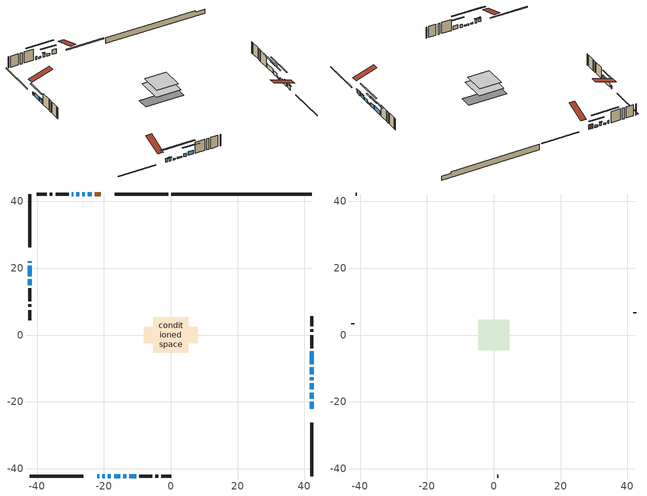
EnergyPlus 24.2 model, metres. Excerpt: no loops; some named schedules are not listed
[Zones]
conditioned space
 floor adiabatic (AdiabaticFloorConstruction): -5.29,-5.29 -5.29,5.29 5.29,5.29 5.29,-5.29 z3.05
 floor foundation (Slab1 construction): -8.09,-2.42 -8.09,2.42 8.09,2.42 8.09,-2.42 z-1.83
 wall outside (RimJoist1 construction): -0.75,42.24 -16.71,42.24 / -42.24,-42.24 -26.28,-42.24 / -42.24,42.24 -42.24,26.28 / 42.24,-42.24 42.24,-26.28 z0.61:0.91
 wall outside (AdiabaticWallConstruction 1): -20.92,42.24 -22.69,42.24 z0.61:2.64
 wall outside (AdiabaticWallConstruction): -42.24,22.07 -42.24,21.64 / 42.24,-16.32 42.24,-14.49 / -14.24,-42.24 -13.32,-42.24 / -29.23,42.24 -29.69,42.24 z0.61:1.83; -22.07,-42.24 -21.38,-42.24 / -25.77,42.24 -26.46,42.24 / -20.45,-42.24 -19.77,-42.24 z0.61:2.14; -42.24,20.72 -42.24,17.67 / 42.24,-22.07 42.24,-20.01 / 42.24,-19.08 42.24,-17.25 / -42.24,16.74 -42.24,14.91 / 42.24,-11.72 42.24,-9.66 / -12.39,-42.24 -10.34,-42.24 z0.61:2.13; -23.62,42.24 -24.84,42.24 z0.61:1.53; 42.24,-13.57 42.24,-12.65 / -27.38,42.24 -28.3,42.24 / -18.84,-42.24 -17.92,-42.24 / -17,-42.24 -15.16,-42.24 z0.61:1.22; 42.24,-8.74 42.24,-4.82 z0.61:2.44
 wall outside (Wall1 construction): -30.62,42.24 -34.5,42.24 / -9.41,-42.24 -5.52,-42.24 / -42.24,13.98 -42.24,10.09 / 42.24,-3.9 42.24,-0.01 z0.61:5.49
 wall outside (Wall2 construction): -35.43,42.24 -36.2,42.24 / -4.59,-42.24 -3.82,-42.24 / -42.24,9.16 -42.24,8.39 / 42.24,0.92 42.24,1.69 z0.61:5.49
 wall outside (Wall3 construction): -37.13,42.24 -40.16,42.24 / -2.89,-42.24 0.14,-42.24 / -42.24,7.46 -42.24,4.44 / 42.24,2.62 42.24,5.65 z0.61:5.49
 wall foundation (FoundationWall1 construction): 0.18,42.24,-1.83 0.18,42.24,0.61 38.03,42.24,0.61 38.03,42.24,-0.05 42.24,42.24,-0.05 42.24,42.24,-1.83
 window (WindowConstruction 11): -42.24,22.07 -42.24,21.64 z0.61:1.83
 window (WindowConstruction 3): -22.07,-42.24 -21.38,-42.24 z0.61:2.13
 window (WindowConstruction 4): -42.24,20.72 -42.24,17.67 z0.61:2.13
 window (WindowConstruction 5): 42.24,-22.07 42.24,-20.01 z0.61:2.13
 window (WindowConstruction 6): 42.24,-19.08 42.24,-17.25 z0.61:2.13
 window (WindowConstruction 7): -23.62,42.24 -24.84,42.24 z0.61:1.52
 window (WindowConstruction 12): 42.24,-16.32 42.24,-14.49 z0.61:1.83
 window (WindowConstruction 8): -25.77,42.24 -26.46,42.24 z0.61:2.13
 window (WindowConstruction 9): -20.45,-42.24 -19.77,-42.24 z0.61:2.13
 window (WindowConstruction 10): -42.24,16.74 -42.24,14.91 z0.61:2.13
 window (WindowConstruction 15): 42.24,-13.57 42.24,-12.65 z0.61:1.22
 window (WindowConstruction 16): -27.39,42.24 -28.3,42.24 z0.61:1.22
 window (WindowConstruction 17): -18.84,-42.24 -17.92,-42.24 z0.61:1.22
 window (WindowConstruction 18): -16.99,-42.24 -15.17,-42.24 z0.61:1.22
 window (WindowConstruction 13): -14.24,-42.24 -13.32,-42.24 z0.61:1.83
 window (WindowConstruction 14): -29.23,42.24 -29.69,42.24 z0.61:1.83
 window (WindowConstruction): 42.24,-11.72 42.24,-9.66 z0.61:2.13
 window (WindowConstruction 1): 42.24,-8.74 42.24,-4.83 z0.61:2.44
 window (WindowConstruction 2): -12.39,-42.24 -10.34,-42.24 z0.61:2.13
 door (Door): -20.92,42.24 -22.69,42.24 z0.61:2.64
 ceiling adiabatic (AdiabaticFloorConstruction): 5.29,-5.29 5.29,5.29 -5.29,5.29 -5.29,-5.29 z3.05
attic - vented
 floor to conditioned space (Floor1 construction Reversed): -4.58,-4.58 -4.58,4.58 4.58,4.58 4.58,-4.58 z5.49
 wall outside (Wall4 construction): -41.09,42.24 -41.31,42.24 / 1.07,-42.24 1.29,-42.24 / -42.24,3.51 -42.24,3.29 / 42.24,6.58 42.24,6.8 z0.61:5.49
 roof outside (Roof1 construction): -19.99,42.24,5.49 -19.99,33.32,8.46 -17.64,33.32,8.46 -17.64,42.24,5.49; -23,-42.24,5.49 -23,-33.32,8.46 -25.35,-33.32,8.46 -25.35,-42.24,5.49; -42.24,23,5.49 -33.32,23,8.46 -33.32,25.35,8.46 -42.24,25.35,5.49; 42.24,-23,5.49 33.32,-23,8.46 33.32,-25.35,8.46 42.24,-25.35,5.49
shading: -21.18,-42.24 -22.27,-42.24 -22.27,-42.65 -21.18,-42.65 z2.34; -42.24,15.03 -42.24,23.35 -42.65,23.35 -42.65,15.03 z4.77; 42.24,-19.81 42.24,-22.27 42.65,-22.27 42.65,-19.81 z2.34; 42.24,-17.05 42.24,-19.28 42.65,-19.28 42.65,-17.05 z2.34; -27.48,42.24 -20.98,42.24 -20.98,42.65 -27.48,42.65 z4.16; -26.66,42.24 -25.57,42.24 -25.57,42.65 -26.66,42.65 z2.34; -19.57,-42.24 -20.65,-42.24 -20.65,-42.65 -19.57,-42.65 z2.34; -42.24,14.71 -42.24,16.94 -42.65,16.94 -42.65,14.71 z2.34; 42.24,-7.27 42.24,-18.95 42.65,-18.95 42.65,-7.27 z6.6; -33.68,42.24 -22.01,42.24 -22.01,42.65 -33.68,42.65 z6.6; -12.54,-42.24 -24.22,-42.24 -24.22,-42.65 -12.54,-42.65 z6.6; -9.79,-42.24 -22.37,-42.24 -22.37,-42.65 -9.79,-42.65 z6.6; 42.24,-7.03 42.24,-14.36 42.65,-14.36 42.65,-7.03 z4.77; 42.24,-2.19 42.24,-11.38 42.65,-11.38 42.65,-2.19 z5.08; -7.7,-42.24 -15.03,-42.24 -15.03,-42.65 -7.7,-42.65 z4.77
[Building]
Building 1: Terrain=Suburbs
[Site:Location]
Edmonton Intl AP_AB: Latitude {deg}=53.31; Longitude {deg}=-113.58; Time Zone {hr}=-7; Elevation {m}=723; Keep Site Location Information=Yes
[Site:GroundTemperature:Shallow]
-1.56185, -3.61833, -3.78302, -2.80711, 1.11059, 5.01004, 8.39065, 10.5322, 10.7141, 8.97234, 5.67794, 1.89811
[Site:WaterMainsTemperature]
Calculation Method=Schedule; Temperature Schedule=mains temperature schedule
[Material] Roughness=Rough; Thermal Absorptance=0.9
Name | Thickness {m} | Conductivity {W/m-K} | Density {kg/m3} | Specific Heat {J/kg-K} | Solar Absorptance | Visible Absorptance
asphalt or fiberglass shingles | 0.00635 | 0.162714 | 1121.4 | 1465.45 | 0.4 | 0.4
ceiling loosefill ins | 0.169333 | 0.0480833 | 16.02 | 1046.75 | 0.7 | 0.7
ceiling stud and cavity | 0.1397 | 0.212699 | 65.682 | 1177.47 | 0.7 | 0.7
concrete 4.0 in. | 0.1016 | 1.803125 | 2242.8 | 837.4 | 0.7 | 0.7
concrete 8.0 in. | 0.2032 | 1.803125 | 2242.8 | 837.4 | 0.7 | 0.7
door material | 0.04445 | 0.327969 | 512.64 | 1214.23 | 0.7 | 0.7
exterior vertical ins | 0.0460229 | 0.029427 | 32.04 | 1214.23 | 0.7 | 0.7
floor covering | 0.0127 | 0.0433444 | 54.468 | 1339.84 | 0.6 | 0.6
floor rigid ins; wall rigid ins | 0.512978 | 0.029427 | 32.04 | 1214.23 | 0.7 | 0.7
floor stud and cavity | 0.1397 | 1.75129 | 37.0049 | 1207.88 | 0.7 | 0.7
furniture material conditioned space 1 | 0.1524 | 0.115458 | 640.8 | 1214.23 | 0.6 | 0.6
gypsum board | 0.0127 | 0.160291 | 801 | 837.4 | 0.6 | 0.6
gypsum board 1 | 0.0127 | 0.160291 | 801 | 837.4 | 0.7 | 0.7
osb sheathing 0.5 in. | 0.0127 | 0.115458 | 512.64 | 1214.23 | 0.7 | 0.7
osb sheathing 0.75 in. | 0.01905 | 0.115458 | 512.64 | 1214.23 | 0.7 | 0.7
osb sheathing 2.0 in. | 0.0508 | 0.115458 | 512.64 | 1214.23 | 0.7 | 0.7
rim joist stud and cavity | 0.0508 | 0.0314757 | 125.044 | 1163.47 | 0.6 | 0.6
wall stud and cavity | 0.1397 | 0.0996715 | 139.0536 | 1170.24 | 0.7 | 0.7
wall stud and cavity 1 | 0.1397 | 0.114651 | 139.0536 | 1170.24 | 0.7 | 0.7
wall stud and cavity 2 | 0.1397 | 0.101068 | 139.0536 | 1170.24 | 0.7 | 0.7
wall stud and cavity 3 | 0.0889 | 6.1454 | 50.32683 | 1063.81 | 0.6 | 0.6
wall stud and cavity 4 | 0.0889 | 0.380278 | 52.3479 | 1209.89 | 0.7 | 0.7
wall stud and cavity 5 | 0.0889 | 0.391764 | 83.0341 | 1211.67 | 0.7 | 0.7
wood siding | 0.0254 | 0.102417 | 544.68 | 1172.36 | 0.4 | 0.4
wood siding 1 | 0.00254 | 0.102417 | 544.68 | 1172.36 | 0.4 | 0.4
wood siding 2; wood siding 3; wood siding 4 | 0.0254 | 0.102417 | 544.68 | 1172.36 | 0.7 | 0.7
[WindowMaterial:SimpleGlazingSystem]
Name | U-Factor {W/m2-K} | Solar Heat Gain Coefficient
WindowMaterial | 2.949721 | 0.64
WindowMaterial 1 | 2.86853 | 0.71
WindowMaterial 2 | 2.87988 | 0.7
WindowMaterial 3 | 2.89408 | 0.69
WindowMaterial 4 | 2.97868 | 0.61
WindowMaterial 5 | 2.992306 | 0.59
WindowMaterial 6 | 2.904297 | 0.68
WindowMaterial 7 | 2.95653 | 0.63
WindowMaterial 8 | 3.0383 | 0.46
[Construction]
AdiabaticFloorConstruction: floor stud and cavity, floor rigid ins, osb sheathing 0.75 in., floor covering
AdiabaticWallConstruction: wood siding 3, wall rigid ins, wall stud and cavity 4, gypsum board
AdiabaticWallConstruction 1: wood siding 4, wall rigid ins, wall stud and cavity 4, gypsum board
Door: door material
Floor1 construction Reversed: gypsum board, ceiling stud and cavity, ceiling loosefill ins
FoundationWall1 construction: concrete 8.0 in., gypsum board 1
furniture construction conditioned space 1: furniture material conditioned space 1
PartitionWallConstruction: gypsum board, wall stud and cavity 5, gypsum board
RimJoist1 construction: wood siding 2, osb sheathing 2.0 in., rim joist stud and cavity
Roof1 construction: asphalt or fiberglass shingles
Slab1 construction: concrete 4.0 in.
Wall1 construction: wood siding, osb sheathing 0.5 in., wall stud and cavity, gypsum board
Wall2 construction: wood siding, osb sheathing 0.5 in., wall stud and cavity 1, gypsum board
Wall3 construction: wood siding, osb sheathing 0.5 in., wall stud and cavity 2, gypsum board
Wall4 construction: wood siding 1, wall stud and cavity 3
WindowConstruction; WindowConstruction 2; WindowConstruction 3; WindowConstruction 5; WindowConstruction 8; WindowConstruction 9: WindowMaterial
WindowConstruction 1: WindowMaterial 1
WindowConstruction 10; WindowConstruction 6: WindowMaterial 3
WindowConstruction 11: WindowMaterial 5
WindowConstruction 12: WindowMaterial 6
WindowConstruction 13: WindowMaterial 7
WindowConstruction 14; WindowConstruction 18; WindowConstruction 7: WindowMaterial 4
WindowConstruction 15; WindowConstruction 16; WindowConstruction 17: WindowMaterial 8
WindowConstruction 4: WindowMaterial 2
[Zone] Multiplier=1; Part of Total Floor Area=Yes
Name | Volume {m3}
attic - vented | 40.4527
conditioned space | 527
[Space]
Name | Zone | Volume {m3}
attic - vented 1 | attic - vented | 40.4527
conditioned space 1 | conditioned space | 527
[ZoneInfiltration:EffectiveLeakageArea]
infil attic - vented 1: Zone or Space=attic - vented 1; Schedule=Always On Discrete; Effective Air Leakage Area {cm2}=2915.83; Stack Coefficient=0.000545834; Wind Coefficient=1.57852e-05
[ZoneMixing]
whole house fan mix: Zone or Space=attic - vented; Schedule=Always On Continuous; Design Flow Rate Calculation Method=Flow/Zone; Design Flow Rate {m3/s}=0; Source Zone or Space=conditioned space
[SurfaceProperty:ExposedFoundationPerimeter]
Slab1: Exposed Perimeter Calculation Method=TotalExposedPerimeter; Total Exposed Perimeter {m}=42.062
[InternalMass] Zone or ZoneList=conditioned space; Space or SpaceList=conditioned space 1
Name | Construction | Surface Area {m2}
furniture mass conditioned space 1 | furniture construction conditioned space 1 | 76.1319
partition wall mass | PartitionWallConstruction | 190.33
[Lights]
interior lighting: Zone or ZoneList or Space or SpaceList=conditioned space 1; Schedule=interior lighting schedule; Design Level Calculation Method=LightingLevel; Lighting Level {W}=343.2; Return Air Fraction=0; Fraction Radiant=0.6; Fraction Visible=0.2; Fraction Replaceable=1
[People]
occupants: Zone or ZoneList or Space or SpaceList=conditioned space 1; Number of People Schedule=occupants schedule; Number of People Calculation Method=People; Number of People=3; Fraction Radiant=0.314171; Sensible Heat Fraction=0.56303; Activity Level Schedule=occupants activity schedule; Carbon Dioxide Generation Rate {m3/s-W}=0; Enable ASHRAE 55 Comfort Warnings=No; Mean Radiant Temperature Calculation Type=EnclosureAveraged
[ElectricEquipment] Zone or ZoneList or Space or SpaceList=conditioned space 1; Design Level Calculation Method=EquipmentLevel
Name | Schedule | Design Level {W} | Fraction Latent | Fraction Radiant | Fraction Lost
clothes dryer | clothes dryer schedule | 140.772 | 0.015 | 0.081 | 0.85
clothes washer | clothes washer schedule | 32.1985 | 0.03 | 0.162 | 0.7
cooking range | cooking range schedule | 215.147 | 0.08 | 0.432 | 0.2
dishwasher | dishwasher schedule | 66.8632 | 0.3 | 0.18 | 0.4
fridge | fridge schedule | 72.9452 | 0 | 0.6 | 0
mech vent bath fan 0 | mech vent bath fan 0 schedule | 50.2 | 0 | 0 | 1
mech vent bath fan 1 | mech vent bath fan 1 schedule | 50.2 | 0 | 0 | 1
mech vent house fan | mech vent house fan schedule | 0 | 0 | 0 | 1
mech vent house fan cfis | mech vent house fan cfis schedule | 0 | 0 | 0 | 0
mech vent range fan 0 | mech vent range fan 0 schedule | 57 | 0 | 0 | 1
misc plug loads | misc plug loads schedule | 494.7 | 0.045 | 0.513 | 0.1
whole house fan | Always On Discrete | 0 | 0 | 0 | 1
[OtherEquipment] Zone or ZoneList or Space or SpaceList=conditioned space 1; Design Level Calculation Method=EquipmentLevel
Name | Fuel Type | Schedule | Design Level {W} | Fraction Latent | Fraction Radiant | Fraction Lost
clothes dryer 1 | Electricity | clothes dryer schedule | 0 | 0.015 | 0.081 | 0.85
cooking range 1 | Electricity | cooking range schedule | 0 | 0.08 | 0.432 | 0.2
general water use latent | None | general water use schedule | 62.594 | 1 | 0 | 0
general water use sensible | None | general water use schedule | -61.6891 | 0 | 0.6 | 0
mech vent house fan latent load | None | Always On Discrete | 0 | 1 | 0 | 0
mech vent house fan sensible load | None | Always On Discrete | 0 | 0 | 0 | 0
water heater energy adjustment1 | NaturalGas | Always On Discrete | 0.01 | 0 | 0 | 1
[ZoneInfiltration:DesignFlowRate] Zone or ZoneList or Space or SpaceList=conditioned space 1; Schedule=Always On Discrete; Design Flow Rate Calculation Method=Flow/Zone; Design Flow Rate {m3/s}=0
infil flow; natural vent flow; whole house fan flow
[AvailabilityManager:Scheduled]
central ac and furnace airloop Availability Manager: Schedule=Always On Discrete
[Foundation:Kiva]
Foundation Kiva 1: Initial Indoor Air Temperature {C}=18; Wall Height Above Grade {m}=0.609996; Wall Depth Below Slab {m}=0.2032; Custom Block Material Name 1=exterior vertical ins; Custom Block Depth 1 {m}=2.43998; Custom Block X Position 1 {m}=0.2159; Custom Block Z Position 1 {m}=0
[Foundation:Kiva:Settings]
Soil Conductivity {W/m-K}=0.849921; Soil Density {kg/m3}=1842.3; Soil Specific Heat {J/kg-K}=418.7; Ground Solar Absorptivity=0.9; Ground Thermal Absorptivity=0.9; Ground Surface Roughness {m}=0.03; Far-Field Width {m}=40; Deep-Ground Boundary Condition=ZeroFlux; Deep-Ground Depth {m}=40; Minimum Cell Dimension {m}=0.2; Maximum Cell Growth Coefficient=3; Simulation Timestep=Timestep
[Exterior:Lights]
exterior lighting: Schedule=exterior lighting schedule; Design Level {W}=75.6
[EnergyManagementSystem:GlobalVariable]
central_ac_and_furnace_airloop_Fan_RTF
infil_program_Qfan
infil_program_Qinf
natural_vent_program_Qnv
natural_vent_program_Qwhf
[EnergyManagementSystem:Sensor]
Name | Output:Variable or Output:Meter Index Key | Output:Variable or Output:Meter
airflow_gain | infil flow | Infiltration Sensible Heat Gain Energy
airflow_gain_1 | natural vent flow | Infiltration Sensible Heat Gain Energy
airflow_gain_2 | whole house fan flow | Infiltration Sensible Heat Gain Energy
airflow_loss | infil flow | Infiltration Sensible Heat Loss Energy
airflow_loss_1 | natural vent flow | Infiltration Sensible Heat Loss Energy
airflow_loss_2 | whole house fan flow | Infiltration Sensible Heat Loss Energy
clg_load_cond |  | Cooling:EnergyTransfer:Zone:CONDITIONED SPACE
clg_sp_s; clg_sp_s_1 | cooling setpoint | Schedule Value
clothes_dryer_exhaust_0_sch_s | clothes dryer exhaust 0 schedule | Schedule Value
cool_season | cooling season schedule | Schedule Value
htg_load_cond |  | Heating:EnergyTransfer:Zone:CONDITIONED SPACE
htg_sp_s; htg_sp_s_1 | heating setpoint | Schedule Value
ig_ee_conv | clothes dryer | Electric Equipment Convective Heating Energy
ig_ee_conv_2 | cooking range | Electric Equipment Convective Heating Energy
ig_ee_conv_4 | fridge | Electric Equipment Convective Heating Energy
ig_ee_conv_5 | misc plug loads | Electric Equipment Convective Heating Energy
ig_ee_conv_6 | whole house fan | Electric Equipment Convective Heating Energy
ig_ee_rad | clothes dryer | Electric Equipment Radiant Heating Energy
ig_ee_rad_2 | cooking range | Electric Equipment Radiant Heating Energy
ig_ee_rad_4 | fridge | Electric Equipment Radiant Heating Energy
ig_ee_rad_5 | misc plug loads | Electric Equipment Radiant Heating Energy
ig_ee_rad_6 | whole house fan | Electric Equipment Radiant Heating Energy
ig_lgt_conv | interior lighting | Lights Convective Heating Energy
ig_lgt_rad | interior lighting | Lights Radiant Heating Energy
ig_lgt_vis | interior lighting | Lights Visible Radiation Heating Energy
ig_oe_conv | clothes dryer 1 | Other Equipment Convective Heating Energy
ig_oe_conv_1 | cooking range 1 | Other Equipment Convective Heating Energy
ig_oe_conv_2 | general water use latent | Other Equipment Convective Heating Energy
ig_oe_conv_3 | general water use sensible | Other Equipment Convective Heating Energy
ig_oe_conv_4 | water heater energy adjustment1 | Other Equipment Convective Heating Energy
ig_oe_rad | clothes dryer 1 | Other Equipment Radiant Heating Energy
ig_oe_rad_1 | cooking range 1 | Other Equipment Radiant Heating Energy
ig_oe_rad_2 | general water use latent | Other Equipment Radiant Heating Energy
ig_oe_rad_3 | general water use sensible | Other Equipment Radiant Heating Energy
ig_oe_rad_4 | water heater energy adjustment1 | Other Equipment Radiant Heating Energy
ig_ppl_conv | occupants | People Convective Heating Energy
ig_ppl_rad | occupants | People Radiant Heating Energy
im_conv | furniture mass conditioned space 1 | Surface Inside Face Convection Heat Gain Energy
im_conv_1 | partition wall mass | Surface Inside Face Convection Heat Gain Energy
im_ig | furniture mass conditioned space 1 | Surface Inside Face Internal Gains Radiation Heat Gain Energy
im_ig_1 | partition wall mass | Surface Inside Face Internal Gains Radiation Heat Gain Energy
im_lgt | furniture mass conditioned space 1 | Surface Inside Face Lights Radiation Heat Gain Energy
im_lgt_1 | partition wall mass | Surface Inside Face Lights Radiation Heat Gain Energy
im_sol | furniture mass conditioned space 1 | Surface Inside Face Solar Radiation Heat Gain Energy
im_sol_1 | partition wall mass | Surface Inside Face Solar Radiation Heat Gain Energy
im_surf | furniture mass conditioned space 1 | Surface Inside Face Net Surface Thermal Radiation Heat Gain Energy
im_surf_1 | partition wall mass | Surface Inside Face Net Surface Thermal Radiation Heat Gain Energy
mech_vent_bath_fan_0_sch_s | mech vent bath fan 0 schedule | Schedule Value
mech_vent_bath_fan_1_sch_s | mech vent bath fan 1 schedule | Schedule Value
mech_vent_range_fan_0_sch_s | mech vent range fan 0 schedule | Schedule Value
mv_conv | mech vent bath fan 0 | Electric Equipment Convective Heating Energy
mv_conv_1 | mech vent bath fan 1 | Electric Equipment Convective Heating Energy
mv_conv_2 | mech vent house fan | Electric Equipment Convective Heating Energy
mv_conv_3 | mech vent house fan cfis | Electric Equipment Convective Heating Energy
mv_conv_4 | mech vent range fan 0 | Electric Equipment Convective Heating Energy
mv_conv_5 | mech vent house fan latent load | Other Equipment Convective Heating Energy
mv_conv_6 | mech vent house fan sensible load | Other Equipment Convective Heating Energy
mv_rad | mech vent bath fan 0 | Electric Equipment Radiant Heating Energy
mv_rad_1 | mech vent bath fan 1 | Electric Equipment Radiant Heating Energy
mv_rad_2 | mech vent house fan | Electric Equipment Radiant Heating Energy
mv_rad_3 | mech vent house fan cfis | Electric Equipment Radiant Heating Energy
mv_rad_4 | mech vent range fan 0 | Electric Equipment Radiant Heating Energy
mv_rad_5 | mech vent house fan latent load | Other Equipment Radiant Heating Energy
mv_rad_6 | mech vent house fan sensible load | Other Equipment Radiant Heating Energy
natural_vent_s | natural vent schedule | Schedule Value
out_pb_s |  | Site Outdoor Air Barometric Pressure
out_wt_s |  | Site Outdoor Air Humidity Ratio
site_vw_s |  | Site Wind Speed
ss_back_out | Window1 | Surface Window Shortwave from Zone Back Out Window Heat Transfer Rate
ss_back_out_1 | Window12 | Surface Window Shortwave from Zone Back Out Window Heat Transfer Rate
ss_back_out_10 | Window23 | Surface Window Shortwave from Zone Back Out Window Heat Transfer Rate
ss_back_out_11 | Window24 | Surface Window Shortwave from Zone Back Out Window Heat Transfer Rate
ss_back_out_12 | Window25 | Surface Window Shortwave from Zone Back Out Window Heat Transfer Rate
ss_back_out_13 | Window26 | Surface Window Shortwave from Zone Back Out Window Heat Transfer Rate
ss_back_out_14 | Window3 | Surface Window Shortwave from Zone Back Out Window Heat Transfer Rate
ss_back_out_15 | Window4 | Surface Window Shortwave from Zone Back Out Window Heat Transfer Rate
ss_back_out_16 | Window5 | Surface Window Shortwave from Zone Back Out Window Heat Transfer Rate
ss_back_out_17 | Window8 | Surface Window Shortwave from Zone Back Out Window Heat Transfer Rate
ss_back_out_18 | Window9 | Surface Window Shortwave from Zone Back Out Window Heat Transfer Rate
ss_back_out_2 | Window13 | Surface Window Shortwave from Zone Back Out Window Heat Transfer Rate
ss_back_out_3 | Window14 | Surface Window Shortwave from Zone Back Out Window Heat Transfer Rate
ss_back_out_4 | Window17 | Surface Window Shortwave from Zone Back Out Window Heat Transfer Rate
ss_back_out_5 | Window18 | Surface Window Shortwave from Zone Back Out Window Heat Transfer Rate
ss_back_out_6 | Window2 | Surface Window Shortwave from Zone Back Out Window Heat Transfer Rate
ss_back_out_7 | Window20 | Surface Window Shortwave from Zone Back Out Window Heat Transfer Rate
ss_back_out_8 | Window21 | Surface Window Shortwave from Zone Back Out Window Heat Transfer Rate
ss_back_out_9 | Window22 | Surface Window Shortwave from Zone Back Out Window Heat Transfer Rate
ss_conv | Door1 | Surface Inside Face Convection Heat Gain Energy
ss_conv_1 | Window1 | Surface Inside Face Convection Heat Gain Energy
ss_conv_10 | Window22 | Surface Inside Face Convection Heat Gain Energy
ss_conv_11 | Window23 | Surface Inside Face Convection Heat Gain Energy
ss_conv_12 | Window24 | Surface Inside Face Convection Heat Gain Energy
ss_conv_13 | Window25 | Surface Inside Face Convection Heat Gain Energy
ss_conv_14 | Window26 | Surface Inside Face Convection Heat Gain Energy
ss_conv_15 | Window3 | Surface Inside Face Convection Heat Gain Energy
ss_conv_16 | Window4 | Surface Inside Face Convection Heat Gain Energy
ss_conv_17 | Window5 | Surface Inside Face Convection Heat Gain Energy
ss_conv_18 | Window8 | Surface Inside Face Convection Heat Gain Energy
ss_conv_19 | Window9 | Surface Inside Face Convection Heat Gain Energy
ss_conv_2 | Window12 | Surface Inside Face Convection Heat Gain Energy
ss_conv_3 | Window13 | Surface Inside Face Convection Heat Gain Energy
ss_conv_4 | Window14 | Surface Inside Face Convection Heat Gain Energy
ss_conv_5 | Window17 | Surface Inside Face Convection Heat Gain Energy
ss_conv_6 | Window18 | Surface Inside Face Convection Heat Gain Energy
ss_conv_7 | Window2 | Surface Inside Face Convection Heat Gain Energy
ss_conv_8 | Window20 | Surface Inside Face Convection Heat Gain Energy
ss_conv_9 | Window21 | Surface Inside Face Convection Heat Gain Energy
ss_ig | Door1 | Surface Inside Face Internal Gains Radiation Heat Gain Energy
ss_ig_1 | Window1 | Surface Inside Face Internal Gains Radiation Heat Gain Energy
ss_ig_10 | Window22 | Surface Inside Face Internal Gains Radiation Heat Gain Energy
ss_ig_11 | Window23 | Surface Inside Face Internal Gains Radiation Heat Gain Energy
ss_ig_12 | Window24 | Surface Inside Face Internal Gains Radiation Heat Gain Energy
ss_ig_13 | Window25 | Surface Inside Face Internal Gains Radiation Heat Gain Energy
ss_ig_14 | Window26 | Surface Inside Face Internal Gains Radiation Heat Gain Energy
ss_ig_15 | Window3 | Surface Inside Face Internal Gains Radiation Heat Gain Energy
ss_ig_16 | Window4 | Surface Inside Face Internal Gains Radiation Heat Gain Energy
ss_ig_17 | Window5 | Surface Inside Face Internal Gains Radiation Heat Gain Energy
ss_ig_18 | Window8 | Surface Inside Face Internal Gains Radiation Heat Gain Energy
ss_ig_19 | Window9 | Surface Inside Face Internal Gains Radiation Heat Gain Energy
ss_ig_2 | Window12 | Surface Inside Face Internal Gains Radiation Heat Gain Energy
ss_ig_3 | Window13 | Surface Inside Face Internal Gains Radiation Heat Gain Energy
ss_ig_4 | Window14 | Surface Inside Face Internal Gains Radiation Heat Gain Energy
ss_ig_5 | Window17 | Surface Inside Face Internal Gains Radiation Heat Gain Energy
ss_ig_6 | Window18 | Surface Inside Face Internal Gains Radiation Heat Gain Energy
ss_ig_7 | Window2 | Surface Inside Face Internal Gains Radiation Heat Gain Energy
ss_ig_8 | Window20 | Surface Inside Face Internal Gains Radiation Heat Gain Energy
ss_ig_9 | Window21 | Surface Inside Face Internal Gains Radiation Heat Gain Energy
ss_lgt | Door1 | Surface Inside Face Lights Radiation Heat Gain Energy
ss_sol | Door1 | Surface Inside Face Solar Radiation Heat Gain Energy
ss_surf | Door1 | Surface Inside Face Net Surface Thermal Radiation Heat Gain Energy
ss_surf_1 | Window1 | Surface Inside Face Net Surface Thermal Radiation Heat Gain Energy
ss_surf_10 | Window22 | Surface Inside Face Net Surface Thermal Radiation Heat Gain Energy
ss_surf_11 | Window23 | Surface Inside Face Net Surface Thermal Radiation Heat Gain Energy
ss_surf_12 | Window24 | Surface Inside Face Net Surface Thermal Radiation Heat Gain Energy
ss_surf_13 | Window25 | Surface Inside Face Net Surface Thermal Radiation Heat Gain Energy
